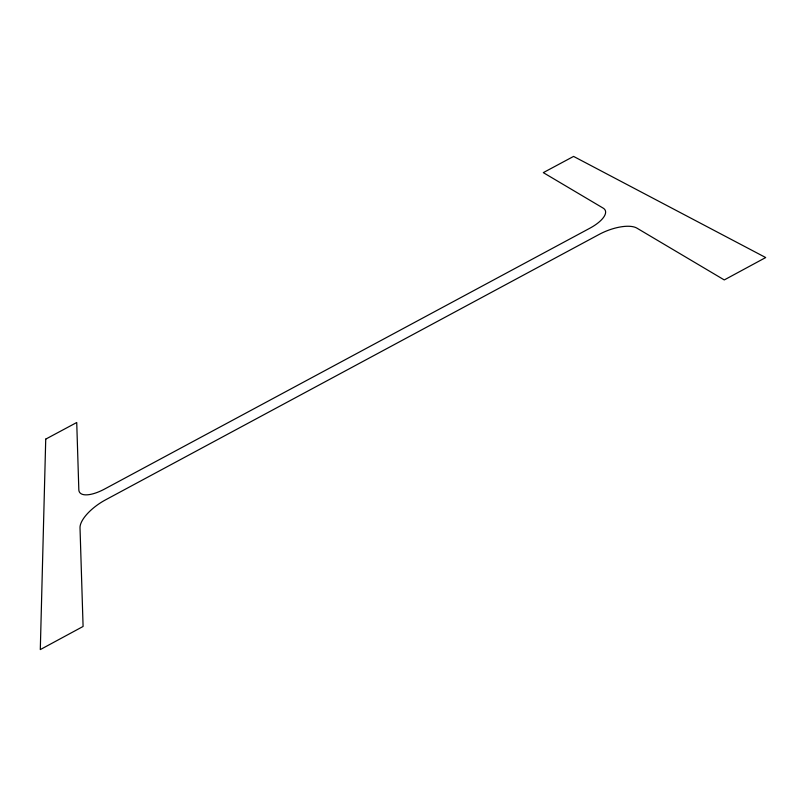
<?xml version="1.0" encoding="UTF-8"?>
<svg xmlns="http://www.w3.org/2000/svg" width="806" height="806" viewBox="0 0 806 806"><rect width="100%" height="100%" fill="white"/><g stroke="black" fill="none" stroke-linecap="round" stroke-linejoin="round"><path stroke-width="1.21" d="M45.73 439.119L40.3 649.586L83.089 626.463L80.016 527.819A30.739 12.533 -33.6 0 1 105.505 499.881L599.211 234.385A30.366 12.241 -21.7 0 1 636.931 228.148L724.272 279.934L765.7 257.547L573.58 156.414L543.304 172.635L603.13 208.099A28.472 10.891 -22.5 0 1 589.75 228.279L104.699 488.99A28.825 11.123 -32.9 0 1 78.827 489.746L76.731 422.515L45.73 439.119"/></g></svg>
